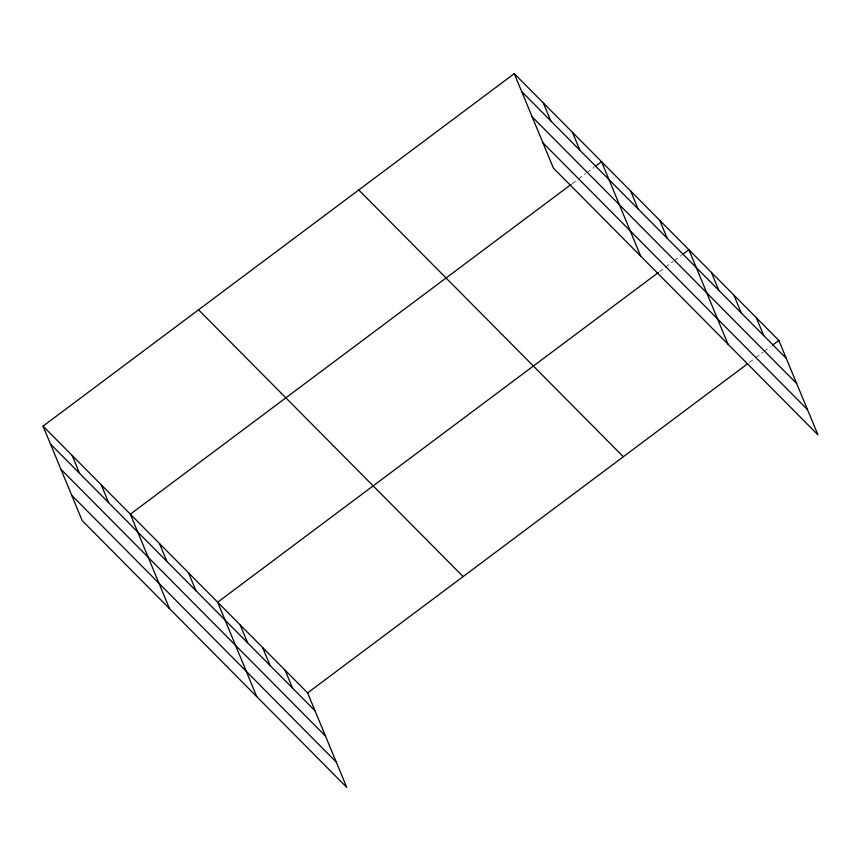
<?xml version="1.0" encoding="UTF-8"?>
<svg xmlns="http://www.w3.org/2000/svg" width="861" height="861" viewBox="0 0 861 861"><rect width="100%" height="100%" fill="white"/><g stroke="black" fill="none" stroke-linecap="round" stroke-linejoin="round"><path stroke-width="0.65" stroke-dasharray="4.3 3.23" d="M572.145 183.684L577.408 179.755M578.452 178.97L585.814 173.47M586.858 172.684L594.219 167.174M659.461 271.721L673.119 261.507M674.163 260.722L681.525 255.222M749.414 362.427L754.667 358.499M755.71 357.713L763.072 352.214M764.116 351.428L770.423 346.714"/><path stroke-width="1.29" d="M43.05 426.13L307.614 692.911L346.735 787.363L82.172 520.571L43.05 426.13L514.265 73.637L778.828 340.429L817.95 434.87L553.386 168.089L514.265 73.637M571.101 184.469L130.355 514.168L169.477 608.619M595.263 166.388L601.57 161.674L640.692 256.126M658.407 272.506L217.661 602.205L256.782 696.657M682.569 254.436L688.875 249.712L727.997 344.163M307.614 692.911L747.305 363.999M772.521 345.143L778.828 340.429M521.68 91.535L786.244 358.316M532.141 116.795L796.705 383.586M542.925 142.818L807.489 409.61M358.757 189.958L623.332 456.75M198.547 309.809L463.121 576.59M50.465 444.018L315.029 710.809M60.927 469.288L325.49 736.069M71.711 495.312L336.274 762.103M756.345 317.752L763.75 335.639M733.852 295.065L741.267 312.963M711.369 272.388L718.774 290.286M659.774 220.373L667.189 238.26M630.672 191.024L638.087 208.922M572.468 132.325L579.883 150.223M543.366 102.986L550.782 120.874M285.131 670.235L292.536 688.133M262.637 647.558L270.053 665.456M240.154 624.882L247.559 642.78M188.559 572.866L195.974 590.754M159.457 543.517L166.873 561.404M101.254 484.818L108.669 502.716M72.152 455.48L79.567 473.367"/></g></svg>
